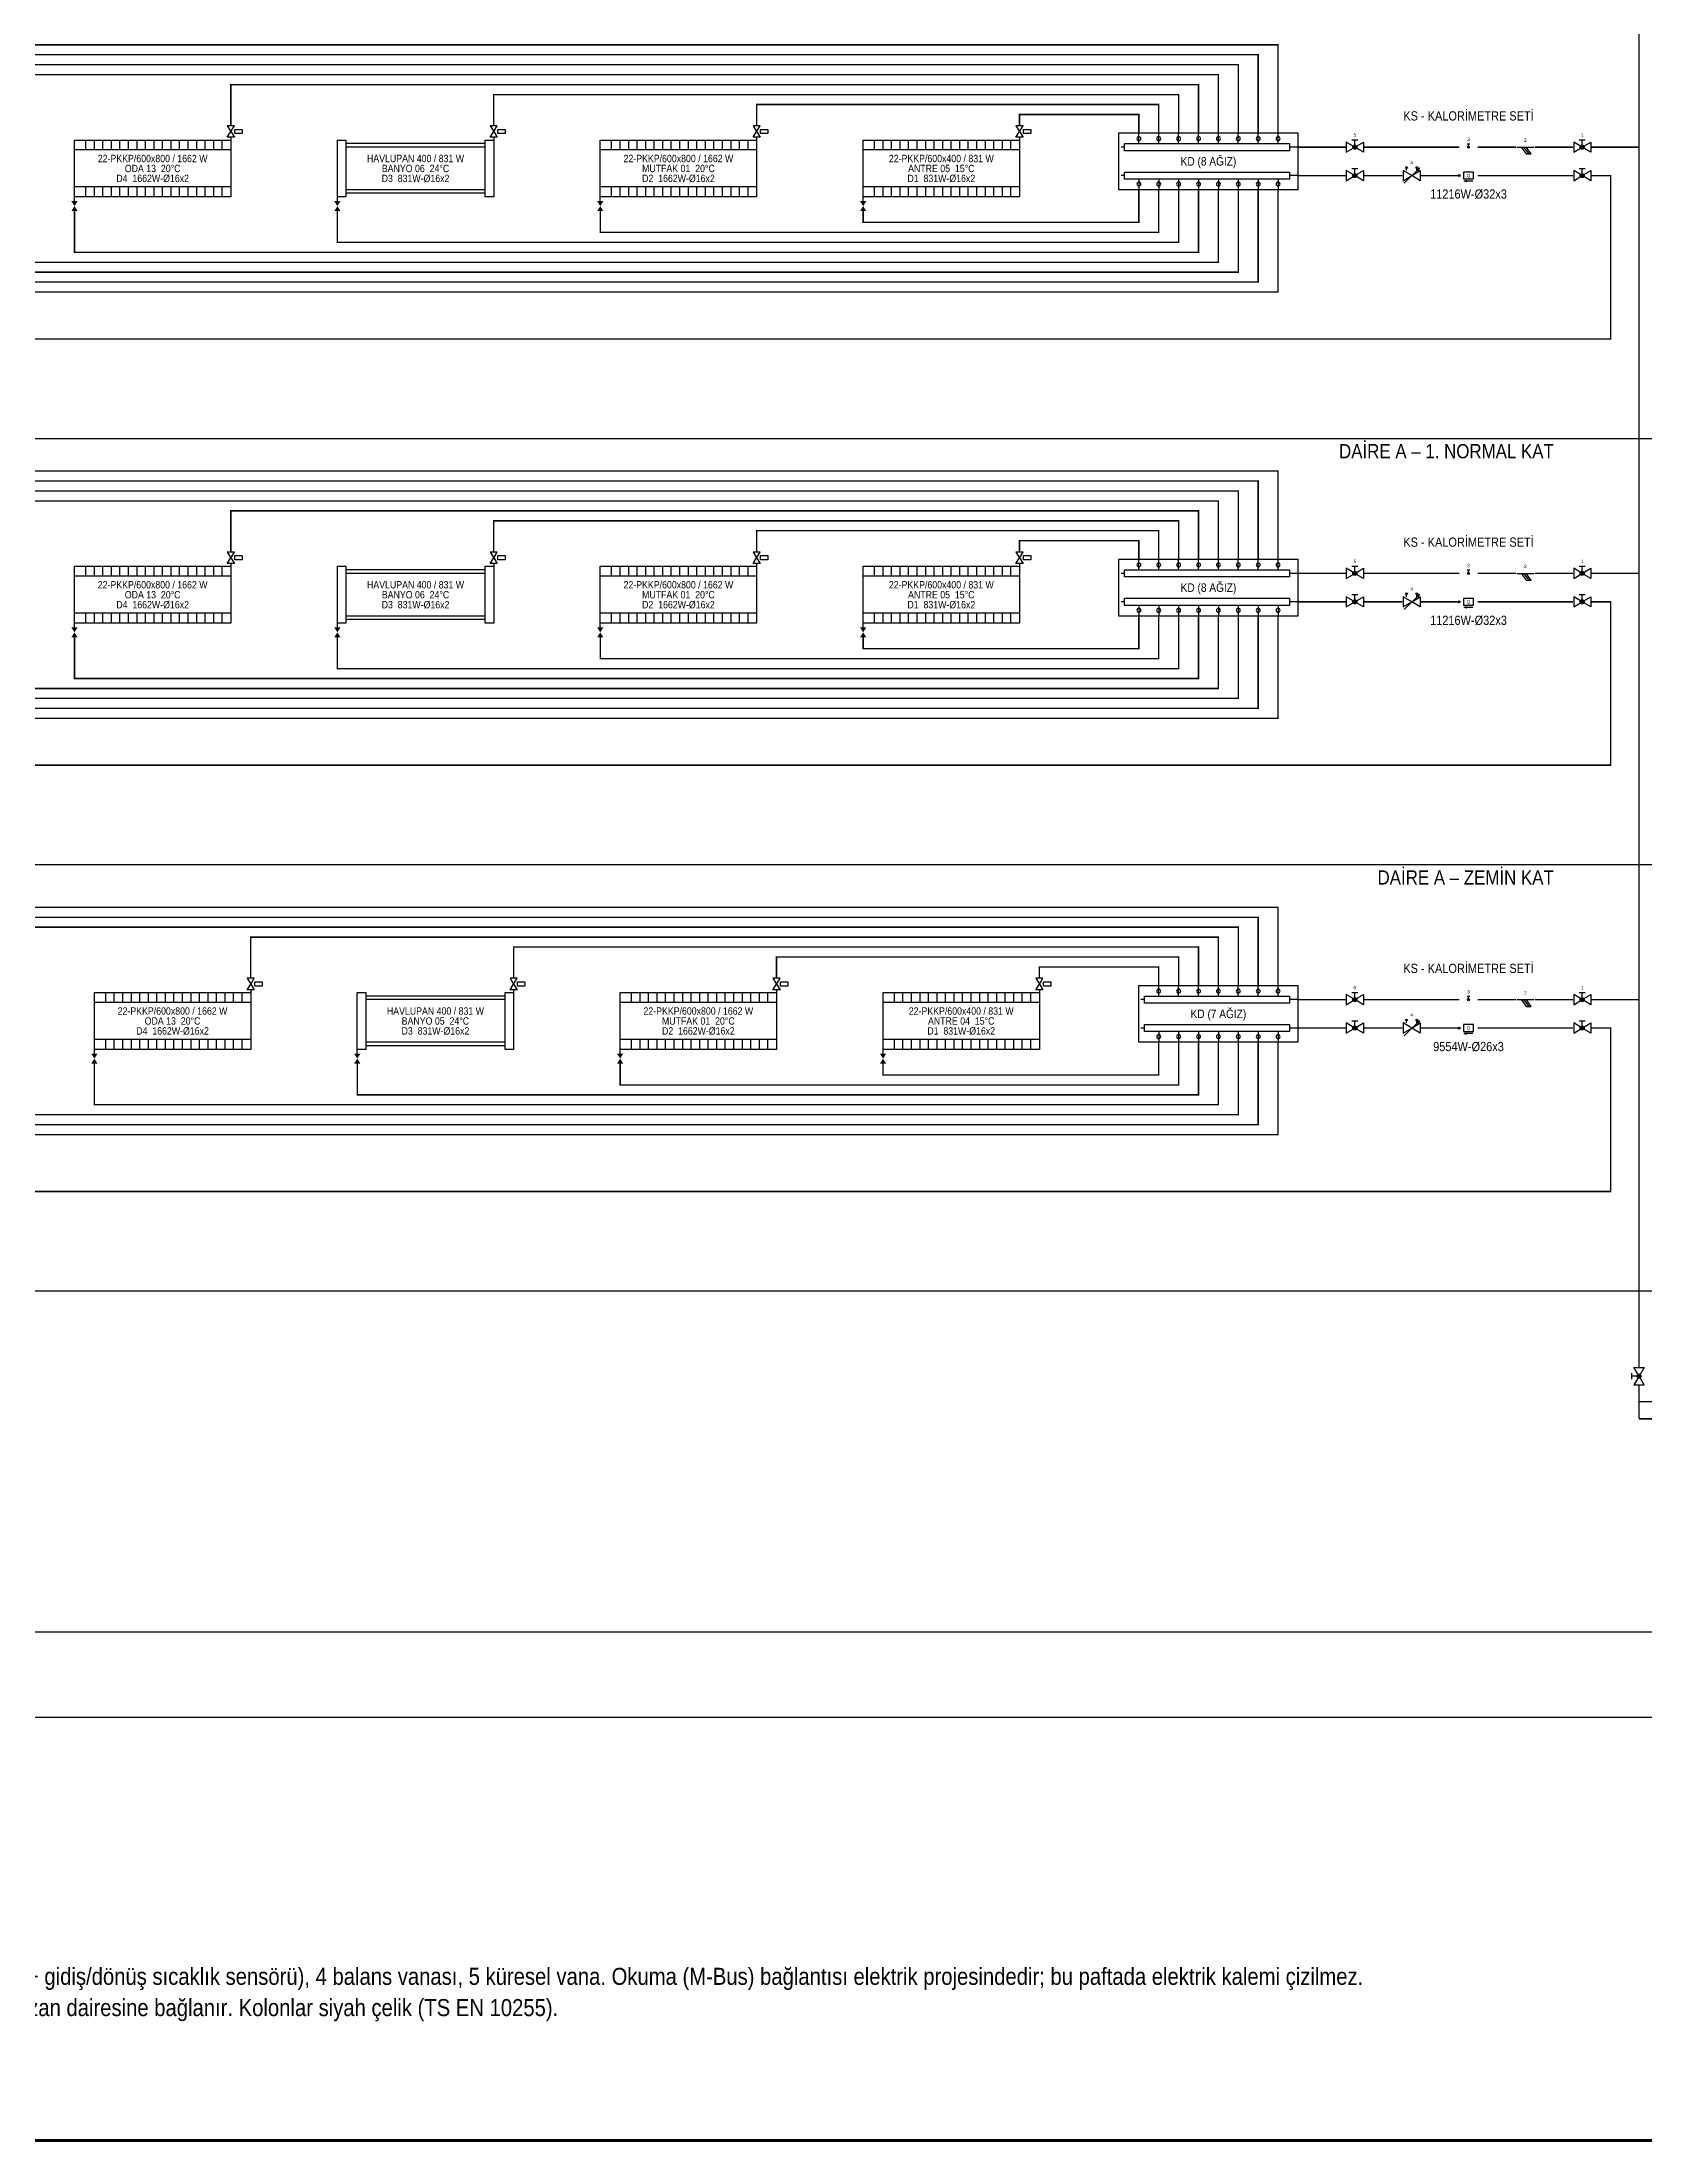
# Model space of a CAD drawing. Header units: centimetres. Extents: x -61 to 14522, y -12981 to 1521.
# Drawn here: x 2877 to 4005, y -4499 to -3021 of the extents above; entities that cross this region are included whole.
import ezdxf
from ezdxf.enums import TextEntityAlignment as Align

# ---------------------------------------------------------------- set-up
doc = ezdxf.new("R2010")
doc.units = ezdxf.units.CM
doc.linetypes.add('DASHED', pattern=[1.524, 1.27, -0.254])
for name, color, linetype in [('ROTAS-CIHAZ', 135, 'Continuous'), ('ROTAS-ISITMA-CAP', 41, 'Continuous'), ('ROTAS-ISITMA-DONUS', 30, 'DASHED'), ('ROTAS-ISITMA-GIDIS', 10, 'Continuous'), ('ROTAS-ISITMA-KOLEKTOR', 6, 'Continuous'), ('ROTAS-ISITMA-SEMBOL', 1, 'Continuous'), ('ROTAS-KAT-BANDI', 8, 'Continuous'), ('ROTAS-MASKE', 7, 'Continuous'), ('ROTAS-PAFTA', 7, 'Continuous'), ('ROTAS-RADYATOR', 2, 'Continuous'), ('ROTAS-YAZI', 7, 'Continuous')]:
    doc.layers.add(name, color=color, linetype=linetype)
doc.styles.add('ROTAS', font='arial.ttf')

# ---------------------------------------------------------------- blocks, each defined once
blk = doc.blocks.new('ROTAS-KOLEKTOR-SEMA-7')
for p, q in [((0, 30), (6, 30)), ((14, 32.5), (14, 40)), ((28, 32.5), (28, 40)), ((42, 32.5), (42, 40)), ((56, 32.5), (56, 40)), ((70, 32.5), (70, 40)), ((84, 32.5), (84, 40)), ((98, 32.5), (98, 40)), ((108, 30), (110.5, 30)), ((0, 10), (6, 10)), ((14, 7.5), (14, 0)), ((28, 7.5), (28, 0)), ((42, 7.5), (42, 0)), ((56, 7.5), (56, 0)), ((70, 7.5), (70, 0)), ((84, 7.5), (84, 0)), ((98, 7.5), (98, 0)), ((108, 10), (110.5, 10))]:
    blk.add_line(p, q)
for points in [[(0, 0), (112, 0), (112, 40), (0, 40)], [(6, 27.5), (108, 27.5), (108, 32.5), (6, 32.5)], [(6, 7.5), (108, 7.5), (108, 12.5), (6, 12.5)]]:
    blk.add_lwpolyline(points, close=True)
for centre in [(14, 36), (28, 36), (42, 36), (56, 36), (70, 36), (84, 36), (98, 36), (14, 4), (28, 4), (42, 4), (56, 4), (70, 4), (84, 4), (98, 4)]:
    blk.add_circle(centre, 1.4)
blk = doc.blocks.new('ROTAS-R-KURESEL-VANA')
blk.add_hatch(color=7).paths.add_polyline_path([(2.4, 0), (2.3, 0.6), (2.1, 1.2), (1.7, 1.7), (1.2, 2.1), (0.6, 2.3), (0, 2.4), (-0.6, 2.3), (-1.2, 2.1), (-1.7, 1.7), (-2.1, 1.2), (-2.3, 0.6), (-2.4, 0), (-2.3, -0.6), (-2.1, -1.2), (-1.7, -1.7), (-1.2, -2.1), (-0.6, -2.3), (0, -2.4), (0.6, -2.3), (1.2, -2.1), (1.7, -1.7), (2.1, -1.2), (2.3, -0.6)])
for p, q in [((-3.6, 8.4), (3.6, 8.4)), ((0, 2.4), (0, 8.4))]:
    blk.add_line(p, q)
for points in [[(-10, 6), (-10, -6), (0, 0)], [(10, 6), (10, -6), (0, 0)]]:
    blk.add_lwpolyline(points, close=True)
blk.add_circle((0, 0), 2.4)
at = {"style": 'ROTAS'}
blk.add_attdef('NO', text='', height=6, dxfattribs=at).set_placement((0, 11), align=Align.BOTTOM_CENTER)
blk = doc.blocks.new('ROTAS-R-PISLIK-TUTUCU')
for p, q in [((-10, 0), (10, 0)), ((-2, 0), (4, -8))]:
    blk.add_line(p, q)
blk.add_lwpolyline([(-5, 0), (1, -8), (7, -8), (1, 0)])
at = {"style": 'ROTAS'}
blk.add_attdef('NO', text='', height=6, dxfattribs=at).set_placement((0, 5), align=Align.BOTTOM_CENTER)
blk = doc.blocks.new('ROTAS-KALORIMETRE-SENSOR')
blk.add_hatch(color=7).paths.add_polyline_path([(1.2, 0), (1.2, 0.3), (1, 0.6), (0.8, 0.8), (0.6, 1), (0.3, 1.2), (0, 1.2), (-0.3, 1.2), (-0.6, 1), (-0.8, 0.8), (-1, 0.6), (-1.2, 0.3), (-1.2, 0), (-1.2, -0.3), (-1, -0.6), (-0.8, -0.8), (-0.6, -1), (-0.3, -1.2), (0, -1.2), (0.3, -1.2), (0.6, -1), (0.8, -0.8), (1, -0.6), (1.2, -0.3)])
for p, q in [((-1.6, 4), (1.6, 4)), ((0, 1.2), (0, 4))]:
    blk.add_line(p, q)
blk.add_circle((0, 0), 1.2)
at = {"style": 'ROTAS'}
blk.add_attdef('NO', text='', height=6, dxfattribs=at).set_placement((0, 6), align=Align.BOTTOM_CENTER)
blk = doc.blocks.new('ROTAS-R-KALORIMETRE-SOL')
blk.add_hatch(color=7).paths.add_polyline_path([(-9.8, 0), (-9.8, 0.3), (-10, 0.6), (-10.2, 0.8), (-10.4, 1), (-10.7, 1.2), (-11, 1.2), (-11.3, 1.2), (-11.6, 1), (-11.8, 0.8), (-12, 0.6), (-12.2, 0.3), (-12.2, 0), (-12.2, -0.3), (-12, -0.6), (-11.8, -0.8), (-11.6, -1), (-11.3, -1.2), (-11, -1.2), (-10.7, -1.2), (-10.4, -1), (-10.2, -0.8), (-10, -0.6), (-9.8, -0.3)])
blk.add_line((5, -6.5), (-5, -6.5))
blk.add_lwpolyline([(-6, -4), (6, -4), (6, 4), (-6, 4)], close=True)
blk.add_lwpolyline([(-2, -7.5), (-5, -6.5), (-2, -5.5)])
blk.add_circle((-11, 0), 1.2)
at = {"style": 'ROTAS'}
blk.add_text('Q', height=4, dxfattribs=at).set_placement((0, 0), align=Align.MIDDLE_CENTER)
blk.add_attdef('NO', text='', height=6, dxfattribs=at).set_placement((0, 7), align=Align.BOTTOM_CENTER)
blk = doc.blocks.new('ROTAS-BALANS-VANASI')
for p, q in [((-9, -9), (9, 9)), ((-6, 6), (-6, 8.4)), ((6, 6), (6, 8.4))]:
    blk.add_line(p, q)
for points in [[(-10, 6), (-10, -6), (0, 0)], [(10, 6), (10, -6), (0, 0)]]:
    blk.add_lwpolyline(points, close=True)
blk.add_lwpolyline([(5.6, 7.3), (9, 9), (7.3, 5.6)])
for centre in [(-6, 9.4), (6, 9.4)]:
    blk.add_circle(centre, 1)
at = {"style": 'ROTAS'}
blk.add_attdef('NO', text='', height=6, dxfattribs=at).set_placement((0, 12), align=Align.BOTTOM_CENTER)
blk = doc.blocks.new('ROTAS-RADYATOR-SEMA')
for points in [[(107.8, -3), (112.2, -3), (110, -6.5)], [(107.8, -10), (112.2, -10), (110, -6.5)]]:
    blk.add_hatch(color=7).paths.add_polyline_path(points)
for p, q in [((0, 42), (0, 40)), ((0, 33), (110, 33)), ((6, 33), (6, 40)), ((12, 33), (12, 40)), ((18, 33), (18, 40)), ((24, 33), (24, 40)), ((30, 33), (30, 40)), ((36, 33), (36, 40)), ((42, 33), (42, 40)), ((48, 33), (48, 40)), ((54, 33), (54, 40)), ((60, 33), (60, 40)), ((66, 33), (66, 40)), ((72, 33), (72, 40)), ((78, 33), (78, 40)), ((84, 33), (84, 40)), ((90, 33), (90, 40)), ((96, 33), (96, 40)), ((102, 33), (102, 40)), ((0, 7), (110, 7)), ((6, 0), (6, 7)), ((12, 0), (12, 7)), ((18, 0), (18, 7)), ((24, 0), (24, 7)), ((30, 0), (30, 7)), ((36, 0), (36, 7)), ((42, 0), (42, 7)), ((48, 0), (48, 7)), ((54, 0), (54, 7)), ((60, 0), (60, 7)), ((66, 0), (66, 7)), ((72, 0), (72, 7)), ((78, 0), (78, 7)), ((84, 0), (84, 7)), ((90, 0), (90, 7)), ((96, 0), (96, 7)), ((102, 0), (102, 7)), ((110, -3), (110, 0))]:
    blk.add_line(p, q)
for points in [[(-8, 44.5), (-2.8, 44.5), (-2.8, 47.5), (-8, 47.5)], [(-2.5, 50), (2.5, 50), (0, 46)], [(-2.5, 42), (2.5, 42), (0, 46)], [(0, 0), (110, 0), (110, 40), (0, 40)]]:
    blk.add_lwpolyline(points, close=True)
blk = doc.blocks.new('ROTAS-HAVLUPAN-SEMA')
for points in [[(107.8, -3), (112.2, -3), (110, -6.5)], [(107.8, -10), (112.2, -10), (110, -6.5)]]:
    blk.add_hatch(color=7).paths.add_polyline_path(points)
for p, q in [((0, 42), (0, 40)), ((6, 37.5), (104, 37.5)), ((6, 35), (104, 35)), ((6, 5), (104, 5)), ((6, 2.5), (104, 2.5)), ((110, -3), (110, 0))]:
    blk.add_line(p, q)
for points in [[(-8, 44.5), (-2.8, 44.5), (-2.8, 47.5), (-8, 47.5)], [(-2.5, 50), (2.5, 50), (0, 46)], [(-2.5, 42), (2.5, 42), (0, 46)], [(0, 0), (6, 0), (6, 40), (0, 40)], [(104, 0), (110, 0), (110, 40), (104, 40)]]:
    blk.add_lwpolyline(points, close=True)
blk = doc.blocks.new('ROTAS-KOLEKTOR-SEMA-8')
for p, q in [((0, 30), (6, 30)), ((14, 32.5), (14, 40)), ((28, 32.5), (28, 40)), ((42, 32.5), (42, 40)), ((56, 32.5), (56, 40)), ((70, 32.5), (70, 40)), ((84, 32.5), (84, 40)), ((98, 32.5), (98, 40)), ((112, 32.5), (112, 40)), ((122, 30), (124.5, 30)), ((0, 10), (6, 10)), ((14, 7.5), (14, 0)), ((28, 7.5), (28, 0)), ((42, 7.5), (42, 0)), ((56, 7.5), (56, 0)), ((70, 7.5), (70, 0)), ((84, 7.5), (84, 0)), ((98, 7.5), (98, 0)), ((112, 7.5), (112, 0)), ((122, 10), (124.5, 10))]:
    blk.add_line(p, q)
for points in [[(0, 0), (126, 0), (126, 40), (0, 40)], [(6, 27.5), (122, 27.5), (122, 32.5), (6, 32.5)], [(6, 7.5), (122, 7.5), (122, 12.5), (6, 12.5)]]:
    blk.add_lwpolyline(points, close=True)
for centre in [(14, 36), (28, 36), (42, 36), (56, 36), (70, 36), (84, 36), (98, 36), (112, 36), (14, 4), (28, 4), (42, 4), (56, 4), (70, 4), (84, 4), (98, 4), (112, 4)]:
    blk.add_circle(centre, 1.4)

msp = doc.modelspace()

# ---------------------------------------------------------------- linework, layer by layer
at = {"layer": 'ROTAS-ISITMA-DONUS', "ltscale": 12, "const_width": 1}
for points in [[(3761, -3115), (3981, -3115), (3981, -3230), (2100, -3230)], [(2160, -3140), (2160, -3197), (3747, -3197), (3747, -3125)], [(2345, -3140), (2345, -3190), (3733, -3190), (3733, -3125)], [(2530, -3140), (2530, -3183), (3719, -3183), (3719, -3125)], [(2715, -3140), (2715, -3176), (3705, -3176), (3705, -3125)], [(2900, -3140), (2900, -3169), (3691, -3169), (3691, -3125)], [(3085, -3140), (3085, -3162), (3677, -3162), (3677, -3125)], [(3270, -3140), (3270, -3155), (3663, -3155), (3663, -3125)], [(3455, -3140), (3455, -3148), (3649, -3148), (3649, -3125)], [(3761, -3415), (3981, -3415), (3981, -3530), (2100, -3530)], [(2160, -3440), (2160, -3497), (3747, -3497), (3747, -3425)], [(2345, -3440), (2345, -3490), (3733, -3490), (3733, -3425)], [(2530, -3440), (2530, -3483), (3719, -3483), (3719, -3425)], [(2715, -3440), (2715, -3476), (3705, -3476), (3705, -3425)], [(2900, -3440), (2900, -3469), (3691, -3469), (3691, -3425)], [(3085, -3440), (3085, -3462), (3677, -3462), (3677, -3425)], [(3270, -3440), (3270, -3455), (3663, -3455), (3663, -3425)], [(3455, -3440), (3455, -3448), (3649, -3448), (3649, -3425)], [(3761, -3715), (3981, -3715), (3981, -3830), (2100, -3830)], [(2359, -3740), (2359, -3790), (3747, -3790), (3747, -3725)], [(2544, -3740), (2544, -3783), (3733, -3783), (3733, -3725)], [(2729, -3740), (2729, -3776), (3719, -3776), (3719, -3725)], [(2914, -3740), (2914, -3769), (3705, -3769), (3705, -3725)], [(3099, -3740), (3099, -3762), (3691, -3762), (3691, -3725)], [(3284, -3740), (3284, -3755), (3677, -3755), (3677, -3725)], [(3469, -3740), (3469, -3748), (3663, -3748), (3663, -3725)], [(2100, -4140), (6902, -4140)]]:
    msp.add_lwpolyline(points, dxfattribs=at)
at = {"layer": 'ROTAS-ISITMA-GIDIS', "const_width": 1}
for points in [[(4001, -3990), (4001, -1838)], [(3747, -3085), (3747, -3023), (2270, -3023), (2270, -3080)], [(3733, -3085), (3733, -3030), (2455, -3030), (2455, -3080)], [(3719, -3085), (3719, -3037), (2640, -3037), (2640, -3080)], [(3705, -3085), (3705, -3044), (2825, -3044), (2825, -3080)], [(3691, -3085), (3691, -3051), (3010, -3051), (3010, -3080)], [(3677, -3085), (3677, -3058), (3195, -3058), (3195, -3080)], [(3663, -3085), (3663, -3065), (3380, -3065), (3380, -3080)], [(3649, -3085), (3649, -3072), (3565, -3072), (3565, -3080)], [(4001, -3095), (3761, -3095)], [(3747, -3385), (3747, -3323), (2270, -3323), (2270, -3380)], [(3733, -3385), (3733, -3330), (2455, -3330), (2455, -3380)], [(3719, -3385), (3719, -3337), (2640, -3337), (2640, -3380)], [(3705, -3385), (3705, -3344), (2825, -3344), (2825, -3380)], [(3691, -3385), (3691, -3351), (3010, -3351), (3010, -3380)], [(3677, -3385), (3677, -3358), (3195, -3358), (3195, -3380)], [(3663, -3385), (3663, -3365), (3380, -3365), (3380, -3380)], [(3649, -3385), (3649, -3372), (3565, -3372), (3565, -3380)], [(4001, -3395), (3761, -3395)], [(3747, -3685), (3747, -3630), (2469, -3630), (2469, -3680)], [(3733, -3685), (3733, -3637), (2654, -3637), (2654, -3680)], [(3719, -3685), (3719, -3644), (2839, -3644), (2839, -3680)], [(3705, -3685), (3705, -3651), (3024, -3651), (3024, -3680)], [(3691, -3685), (3691, -3658), (3209, -3658), (3209, -3680)], [(3677, -3685), (3677, -3665), (3394, -3665), (3394, -3680)], [(3663, -3685), (3663, -3672), (3579, -3672), (3579, -3680)], [(4001, -3695), (3761, -3695)], [(4001, -3978), (4023, -3978)], [(4001, -3990), (5001, -3990)]]:
    msp.add_lwpolyline(points, dxfattribs=at)
at = {"layer": 'ROTAS-KAT-BANDI'}
for points in [[(2000, -3300), (7052, -3300)], [(2000, -3600), (7052, -3600)], [(2000, -3900), (7052, -3900)], [(2000, -4200), (7052, -4200)]]:
    msp.add_lwpolyline(points, dxfattribs=at)

# ---------------------------------------------------------------- block references
at = {"layer": 'ROTAS-ISITMA-KOLEKTOR', "xscale": -1}
for name, p in [('ROTAS-KOLEKTOR-SEMA-8', (3761, -3125)), ('ROTAS-KOLEKTOR-SEMA-8', (3761, -3425)), ('ROTAS-KOLEKTOR-SEMA-7', (3761, -3725))]:
    msp.add_blockref(name, p, dxfattribs=at)
at = {"layer": 'ROTAS-RADYATOR', "xscale": -1}
for name, p in [('ROTAS-RADYATOR-SEMA', (3010, -3130)), ('ROTAS-HAVLUPAN-SEMA', (3195, -3130)), ('ROTAS-RADYATOR-SEMA', (3380, -3130)), ('ROTAS-RADYATOR-SEMA', (3565, -3130)), ('ROTAS-RADYATOR-SEMA', (3010, -3430)), ('ROTAS-HAVLUPAN-SEMA', (3195, -3430)), ('ROTAS-RADYATOR-SEMA', (3380, -3430)), ('ROTAS-RADYATOR-SEMA', (3565, -3430)), ('ROTAS-RADYATOR-SEMA', (3024, -3730)), ('ROTAS-HAVLUPAN-SEMA', (3209, -3730)), ('ROTAS-RADYATOR-SEMA', (3394, -3730)), ('ROTAS-RADYATOR-SEMA', (3579, -3730))]:
    msp.add_blockref(name, p, dxfattribs=at)

# ---------------------------------------------------------------- texts
at = {"layer": 'ROTAS-ISITMA-CAP', "style": 'ROTAS', "width": 0.85}
for s, p in [('D4  1662W-Ø16x2', (2955, -3117)), ('D3  831W-Ø16x2', (3140, -3117)), ('D2  1662W-Ø16x2', (3325, -3117)), ('D1  831W-Ø16x2', (3510, -3117)), ('D4  1662W-Ø16x2', (2955, -3417)), ('D3  831W-Ø16x2', (3140, -3417)), ('D2  1662W-Ø16x2', (3325, -3417)), ('D1  831W-Ø16x2', (3510, -3417)), ('D4  1662W-Ø16x2', (2969, -3717)), ('D3  831W-Ø16x2', (3154, -3717)), ('D2  1662W-Ø16x2', (3339, -3717)), ('D1  831W-Ø16x2', (3524, -3717))]:
    msp.add_text(s, height=5.2, dxfattribs=at).set_placement(p, align=Align.MIDDLE_CENTER)
at = {"layer": 'ROTAS-RADYATOR', "style": 'ROTAS', "width": 0.85}
for s, p in [('22-PKKP/600x800 / 1662 W', (2955, -3103)), ('HAVLUPAN 400 / 831 W', (3140, -3103)), ('22-PKKP/600x800 / 1662 W', (3325, -3103)), ('22-PKKP/600x400 / 831 W', (3510, -3103)), ('ODA 13  20°C', (2955, -3110)), ('BANYO 06  24°C', (3140, -3110)), ('MUTFAK 01  20°C', (3325, -3110)), ('ANTRE 05  15°C', (3510, -3110)), ('22-PKKP/600x800 / 1662 W', (2955, -3403)), ('ODA 13  20°C', (2955, -3410)), ('HAVLUPAN 400 / 831 W', (3140, -3403)), ('BANYO 06  24°C', (3140, -3410)), ('22-PKKP/600x800 / 1662 W', (3325, -3403)), ('MUTFAK 01  20°C', (3325, -3410)), ('22-PKKP/600x400 / 831 W', (3510, -3403)), ('ANTRE 05  15°C', (3510, -3410)), ('22-PKKP/600x800 / 1662 W', (2969, -3703)), ('ODA 13  20°C', (2969, -3710)), ('HAVLUPAN 400 / 831 W', (3154, -3703)), ('BANYO 05  24°C', (3154, -3710)), ('22-PKKP/600x800 / 1662 W', (3339, -3703)), ('MUTFAK 01  20°C', (3339, -3710)), ('22-PKKP/600x400 / 831 W', (3524, -3703)), ('ANTRE 04  15°C', (3524, -3710))]:
    msp.add_text(s, height=5.2, dxfattribs=at).set_placement(p, align=Align.MIDDLE_CENTER)

# ---------------------------------------------------------------- wipeouts: each hides what was drawn before it
for points in [[(3842.9, -3077.9), (3915.8, -3077.9), (3915.8, -3068.1), (3842.9, -3068.1)], [(3842.9, -3377.9), (3915.8, -3377.9), (3915.8, -3368.1), (3842.9, -3368.1)], [(3842.9, -3677.9), (3915.8, -3677.9), (3915.8, -3668.1), (3842.9, -3668.1)], [(2017, -4395), (3755, -4395), (3755, -4377), (2017, -4377)]]:
    msp.add_wipeout(points).dxf.layer = 'ROTAS-MASKE'

# ---------------------------------------------------------------- next in the draw order: texts
at = {"layer": 'ROTAS-CIHAZ', "style": 'ROTAS', "width": 0.85}
for p in [(3881, -3073), (3881, -3373), (3881, -3673)]:
    msp.add_text('KS - KALORİMETRE SETİ', height=6.5, dxfattribs=at).set_placement(p, align=Align.MIDDLE_CENTER)
at = {"layer": 'ROTAS-YAZI', "style": 'ROTAS', "width": 0.85}
msp.add_text('Her daire girişinde KS – KALORİMETRE SETİ (hol sayaç dolabında): 1 küresel vana, 2 pislik tutucu, 3 kalorimetre (debi ölçer dönüşte + gidiş/dönüş sıcaklık sensörü), 4 balans vanası, 5 küresel vana. Okuma (M-Bus) bağlantısı elektrik projesindedir; bu paftada elektrik kalemi çizilmez.', height=12, dxfattribs=at).set_placement((2020, -4392), align=Align.BOTTOM_LEFT)

# ---------------------------------------------------------------- next in the draw order: wipeouts: each hides what was drawn before it
for points in [[(3678.2, -3109.5), (3714.8, -3109.5), (3714.8, -3100.5), (3678.2, -3100.5)], [(3794.5, -3099), (3807.5, -3099), (3807.5, -3091), (3794.5, -3091)], [(3874.5, -3099), (3887.5, -3099), (3887.5, -3091), (3874.5, -3091)], [(3914.5, -3099), (3927.5, -3099), (3927.5, -3091), (3914.5, -3091)], [(3954.5, -3099), (3967.5, -3099), (3967.5, -3091), (3954.5, -3091)], [(3794.5, -3119), (3807.5, -3119), (3807.5, -3111), (3794.5, -3111)], [(3834.5, -3119), (3847.5, -3119), (3847.5, -3111), (3834.5, -3111)], [(3874.5, -3119), (3887.5, -3119), (3887.5, -3111), (3874.5, -3111)], [(3954.5, -3119), (3967.5, -3119), (3967.5, -3111), (3954.5, -3111)], [(3816.2, -3319.5), (3938.5, -3319.5), (3938.5, -3304.5), (3816.2, -3304.5)], [(3794.5, -3399), (3807.5, -3399), (3807.5, -3391), (3794.5, -3391)], [(3874.5, -3399), (3887.5, -3399), (3887.5, -3391), (3874.5, -3391)], [(3914.5, -3399), (3927.5, -3399), (3927.5, -3391), (3914.5, -3391)], [(3954.5, -3399), (3967.5, -3399), (3967.5, -3391), (3954.5, -3391)], [(3678.2, -3409.5), (3714.8, -3409.5), (3714.8, -3400.5), (3678.2, -3400.5)], [(3794.5, -3419), (3807.5, -3419), (3807.5, -3411), (3794.5, -3411)], [(3834.5, -3419), (3847.5, -3419), (3847.5, -3411), (3834.5, -3411)], [(3874.5, -3419), (3887.5, -3419), (3887.5, -3411), (3874.5, -3411)], [(3954.5, -3419), (3967.5, -3419), (3967.5, -3411), (3954.5, -3411)], [(3836.6, -3619.5), (3938.5, -3619.5), (3938.5, -3604.5), (3836.6, -3604.5)], [(3794.5, -3699), (3807.5, -3699), (3807.5, -3691), (3794.5, -3691)], [(3874.5, -3699), (3887.5, -3699), (3887.5, -3691), (3874.5, -3691)], [(3914.5, -3699), (3927.5, -3699), (3927.5, -3691), (3914.5, -3691)], [(3954.5, -3699), (3967.5, -3699), (3967.5, -3691), (3954.5, -3691)], [(3685.2, -3709.5), (3721.8, -3709.5), (3721.8, -3700.5), (3685.2, -3700.5)], [(3794.5, -3719), (3807.5, -3719), (3807.5, -3711), (3794.5, -3711)], [(3834.5, -3719), (3847.5, -3719), (3847.5, -3711), (3834.5, -3711)], [(3874.5, -3719), (3887.5, -3719), (3887.5, -3711), (3874.5, -3711)], [(3954.5, -3719), (3967.5, -3719), (3967.5, -3711), (3954.5, -3711)], [(3997, -3966.5), (4005, -3966.5), (4005, -3953.5), (3997, -3953.5)]]:
    msp.add_wipeout(points).dxf.layer = 'ROTAS-MASKE'

# ---------------------------------------------------------------- next in the draw order: block references
at = {"layer": 'ROTAS-ISITMA-SEMBOL'}
ref = msp.add_blockref('ROTAS-R-KURESEL-VANA', (3801, -3095), dxfattribs=dict(at, xscale=0.6, yscale=0.6))
ref.add_attrib('NO', '5', dxfattribs={"layer": '0', "height": 2.4, "style": 'ROTAS'}).set_placement((3801, -3088.4), align=Align.BOTTOM_CENTER)
ref = msp.add_blockref('ROTAS-KALORIMETRE-SENSOR', (3881, -3095), dxfattribs=dict(at, xscale=0.6, yscale=0.6))
ref.add_attrib('NO', '3', dxfattribs={"layer": '0', "height": 2.4, "style": 'ROTAS'}).set_placement((3881, -3091.4), align=Align.BOTTOM_CENTER)
ref = msp.add_blockref('ROTAS-R-PISLIK-TUTUCU', (3921, -3095), dxfattribs=dict(at, xscale=0.6, yscale=0.6))
ref.add_attrib('NO', '2', dxfattribs={"layer": '0', "height": 2.4, "style": 'ROTAS'}).set_placement((3921, -3092), align=Align.BOTTOM_CENTER)
ref = msp.add_blockref('ROTAS-R-KURESEL-VANA', (3961, -3095), dxfattribs=dict(at, xscale=0.6, yscale=0.6))
ref.add_attrib('NO', '1', dxfattribs={"layer": '0', "height": 2.4, "style": 'ROTAS'}).set_placement((3961, -3088.4), align=Align.BOTTOM_CENTER)
at = {"layer": 'ROTAS-ISITMA-SEMBOL', "xscale": 0.6, "yscale": 0.6}
for name, p in [('ROTAS-R-KURESEL-VANA', (3801, -3115)), ('ROTAS-R-KALORIMETRE-SOL', (3881, -3115)), ('ROTAS-R-KURESEL-VANA', (3961, -3115)), ('ROTAS-R-KURESEL-VANA', (3801, -3415)), ('ROTAS-R-KALORIMETRE-SOL', (3881, -3415)), ('ROTAS-R-KURESEL-VANA', (3961, -3415)), ('ROTAS-R-KURESEL-VANA', (3801, -3715)), ('ROTAS-R-KALORIMETRE-SOL', (3881, -3715)), ('ROTAS-R-KURESEL-VANA', (3961, -3715))]:
    msp.add_blockref(name, p, dxfattribs=at)
at = {"layer": 'ROTAS-ISITMA-SEMBOL'}
ref = msp.add_blockref('ROTAS-BALANS-VANASI', (3841, -3115), dxfattribs=dict(at, xscale=0.6, yscale=0.6))
ref.add_attrib('NO', '4', dxfattribs={"layer": '0', "height": 2.4, "style": 'ROTAS'}).set_placement((3841, -3107.8), align=Align.BOTTOM_CENTER)
ref = msp.add_blockref('ROTAS-R-KURESEL-VANA', (3801, -3395), dxfattribs=dict(at, xscale=0.6, yscale=0.6))
ref.add_attrib('NO', '5', dxfattribs={"layer": '0', "height": 2.4, "style": 'ROTAS'}).set_placement((3801, -3388.4), align=Align.BOTTOM_CENTER)
ref = msp.add_blockref('ROTAS-KALORIMETRE-SENSOR', (3881, -3395), dxfattribs=dict(at, xscale=0.6, yscale=0.6))
ref.add_attrib('NO', '3', dxfattribs={"layer": '0', "height": 2.4, "style": 'ROTAS'}).set_placement((3881, -3391.4), align=Align.BOTTOM_CENTER)
ref = msp.add_blockref('ROTAS-R-PISLIK-TUTUCU', (3921, -3395), dxfattribs=dict(at, xscale=0.6, yscale=0.6))
ref.add_attrib('NO', '2', dxfattribs={"layer": '0', "height": 2.4, "style": 'ROTAS'}).set_placement((3921, -3392), align=Align.BOTTOM_CENTER)
ref = msp.add_blockref('ROTAS-R-KURESEL-VANA', (3961, -3395), dxfattribs=dict(at, xscale=0.6, yscale=0.6))
ref.add_attrib('NO', '1', dxfattribs={"layer": '0', "height": 2.4, "style": 'ROTAS'}).set_placement((3961, -3388.4), align=Align.BOTTOM_CENTER)
ref = msp.add_blockref('ROTAS-BALANS-VANASI', (3841, -3415), dxfattribs=dict(at, xscale=0.6, yscale=0.6))
ref.add_attrib('NO', '4', dxfattribs={"layer": '0', "height": 2.4, "style": 'ROTAS'}).set_placement((3841, -3407.8), align=Align.BOTTOM_CENTER)
ref = msp.add_blockref('ROTAS-R-KURESEL-VANA', (3801, -3695), dxfattribs=dict(at, xscale=0.6, yscale=0.6))
ref.add_attrib('NO', '5', dxfattribs={"layer": '0', "height": 2.4, "style": 'ROTAS'}).set_placement((3801, -3688.4), align=Align.BOTTOM_CENTER)
ref = msp.add_blockref('ROTAS-KALORIMETRE-SENSOR', (3881, -3695), dxfattribs=dict(at, xscale=0.6, yscale=0.6))
ref.add_attrib('NO', '3', dxfattribs={"layer": '0', "height": 2.4, "style": 'ROTAS'}).set_placement((3881, -3691.4), align=Align.BOTTOM_CENTER)
ref = msp.add_blockref('ROTAS-R-PISLIK-TUTUCU', (3921, -3695), dxfattribs=dict(at, xscale=0.6, yscale=0.6))
ref.add_attrib('NO', '2', dxfattribs={"layer": '0', "height": 2.4, "style": 'ROTAS'}).set_placement((3921, -3692), align=Align.BOTTOM_CENTER)
ref = msp.add_blockref('ROTAS-R-KURESEL-VANA', (3961, -3695), dxfattribs=dict(at, xscale=0.6, yscale=0.6))
ref.add_attrib('NO', '1', dxfattribs={"layer": '0', "height": 2.4, "style": 'ROTAS'}).set_placement((3961, -3688.4), align=Align.BOTTOM_CENTER)
ref = msp.add_blockref('ROTAS-BALANS-VANASI', (3841, -3715), dxfattribs=dict(at, xscale=0.6, yscale=0.6))
ref.add_attrib('NO', '4', dxfattribs={"layer": '0', "height": 2.4, "style": 'ROTAS'}).set_placement((3841, -3707.8), align=Align.BOTTOM_CENTER)
at = {"layer": 'ROTAS-ISITMA-SEMBOL', "xscale": 0.6, "yscale": 0.6, "rotation": 90}
msp.add_blockref('ROTAS-R-KURESEL-VANA', (4001, -3960), dxfattribs=at)

# ---------------------------------------------------------------- next in the draw order: texts
at = {"layer": 'ROTAS-ISITMA-KOLEKTOR', "style": 'ROTAS', "width": 0.85}
for s, p in [('KD (8 AĞIZ)', (3698, -3105)), ('KD (8 AĞIZ)', (3698, -3405)), ('KD (7 AĞIZ)', (3705, -3705))]:
    msp.add_text(s, height=6, dxfattribs=at).set_placement(p, align=Align.MIDDLE_CENTER)
at = {"layer": 'ROTAS-YAZI', "style": 'ROTAS', "width": 0.85}
for s, p in [('DAİRE A – 1. NORMAL KAT', (3941, -3317)), ('DAİRE A – ZEMİN KAT', (3941, -3617))]:
    msp.add_text(s, height=10, dxfattribs=at).set_placement(p, align=Align.BOTTOM_RIGHT)

# ---------------------------------------------------------------- next in the draw order: wipeouts: each hides what was drawn before it
msp.add_wipeout([(2017, -4417), (3222.5, -4417), (3222.5, -4399), (2017, -4399)]).dxf.layer = 'ROTAS-MASKE'

# ---------------------------------------------------------------- next in the draw order: texts
msp.add_text('Gidiş kolonları (K1, K2) ortada, dönüş kolonları dışta; bodrumda gidiş dağıtımı üstte, dönüş toplama altta; ana gidiş ve dönüş hatları kazan dairesine bağlanır. Kolonlar siyah çelik (TS EN 10255).', height=12, dxfattribs=at).set_placement((2020, -4414), align=Align.BOTTOM_LEFT)

# ---------------------------------------------------------------- next in the draw order: wipeouts: each hides what was drawn before it
for points in [[(3857.9, -3132.9), (3900.9, -3132.9), (3900.9, -3123.1), (3857.9, -3123.1)], [(3857.9, -3432.9), (3900.9, -3432.9), (3900.9, -3423.1), (3857.9, -3423.1)], [(3859.5, -3732.9), (3899.2, -3732.9), (3899.2, -3723.1), (3859.5, -3723.1)]]:
    msp.add_wipeout(points).dxf.layer = 'ROTAS-MASKE'

# ---------------------------------------------------------------- next in the draw order: linework, layer by layer
at = {"layer": 'ROTAS-PAFTA', "const_width": 2}
msp.add_lwpolyline([(1940, -4498), (9652, -4498), (9652, -1580), (1940, -1580)], close=True, dxfattribs=at)

# ---------------------------------------------------------------- next in the draw order: texts
at = {"layer": 'ROTAS-ISITMA-CAP', "style": 'ROTAS', "width": 0.85}
for s, p in [('11216W-Ø32x3', (3881, -3128)), ('11216W-Ø32x3', (3881, -3428)), ('9554W-Ø26x3', (3881, -3728))]:
    msp.add_text(s, height=6.5, dxfattribs=at).set_placement(p, align=Align.MIDDLE_CENTER)

doc.saveas('drawing.dxf')
